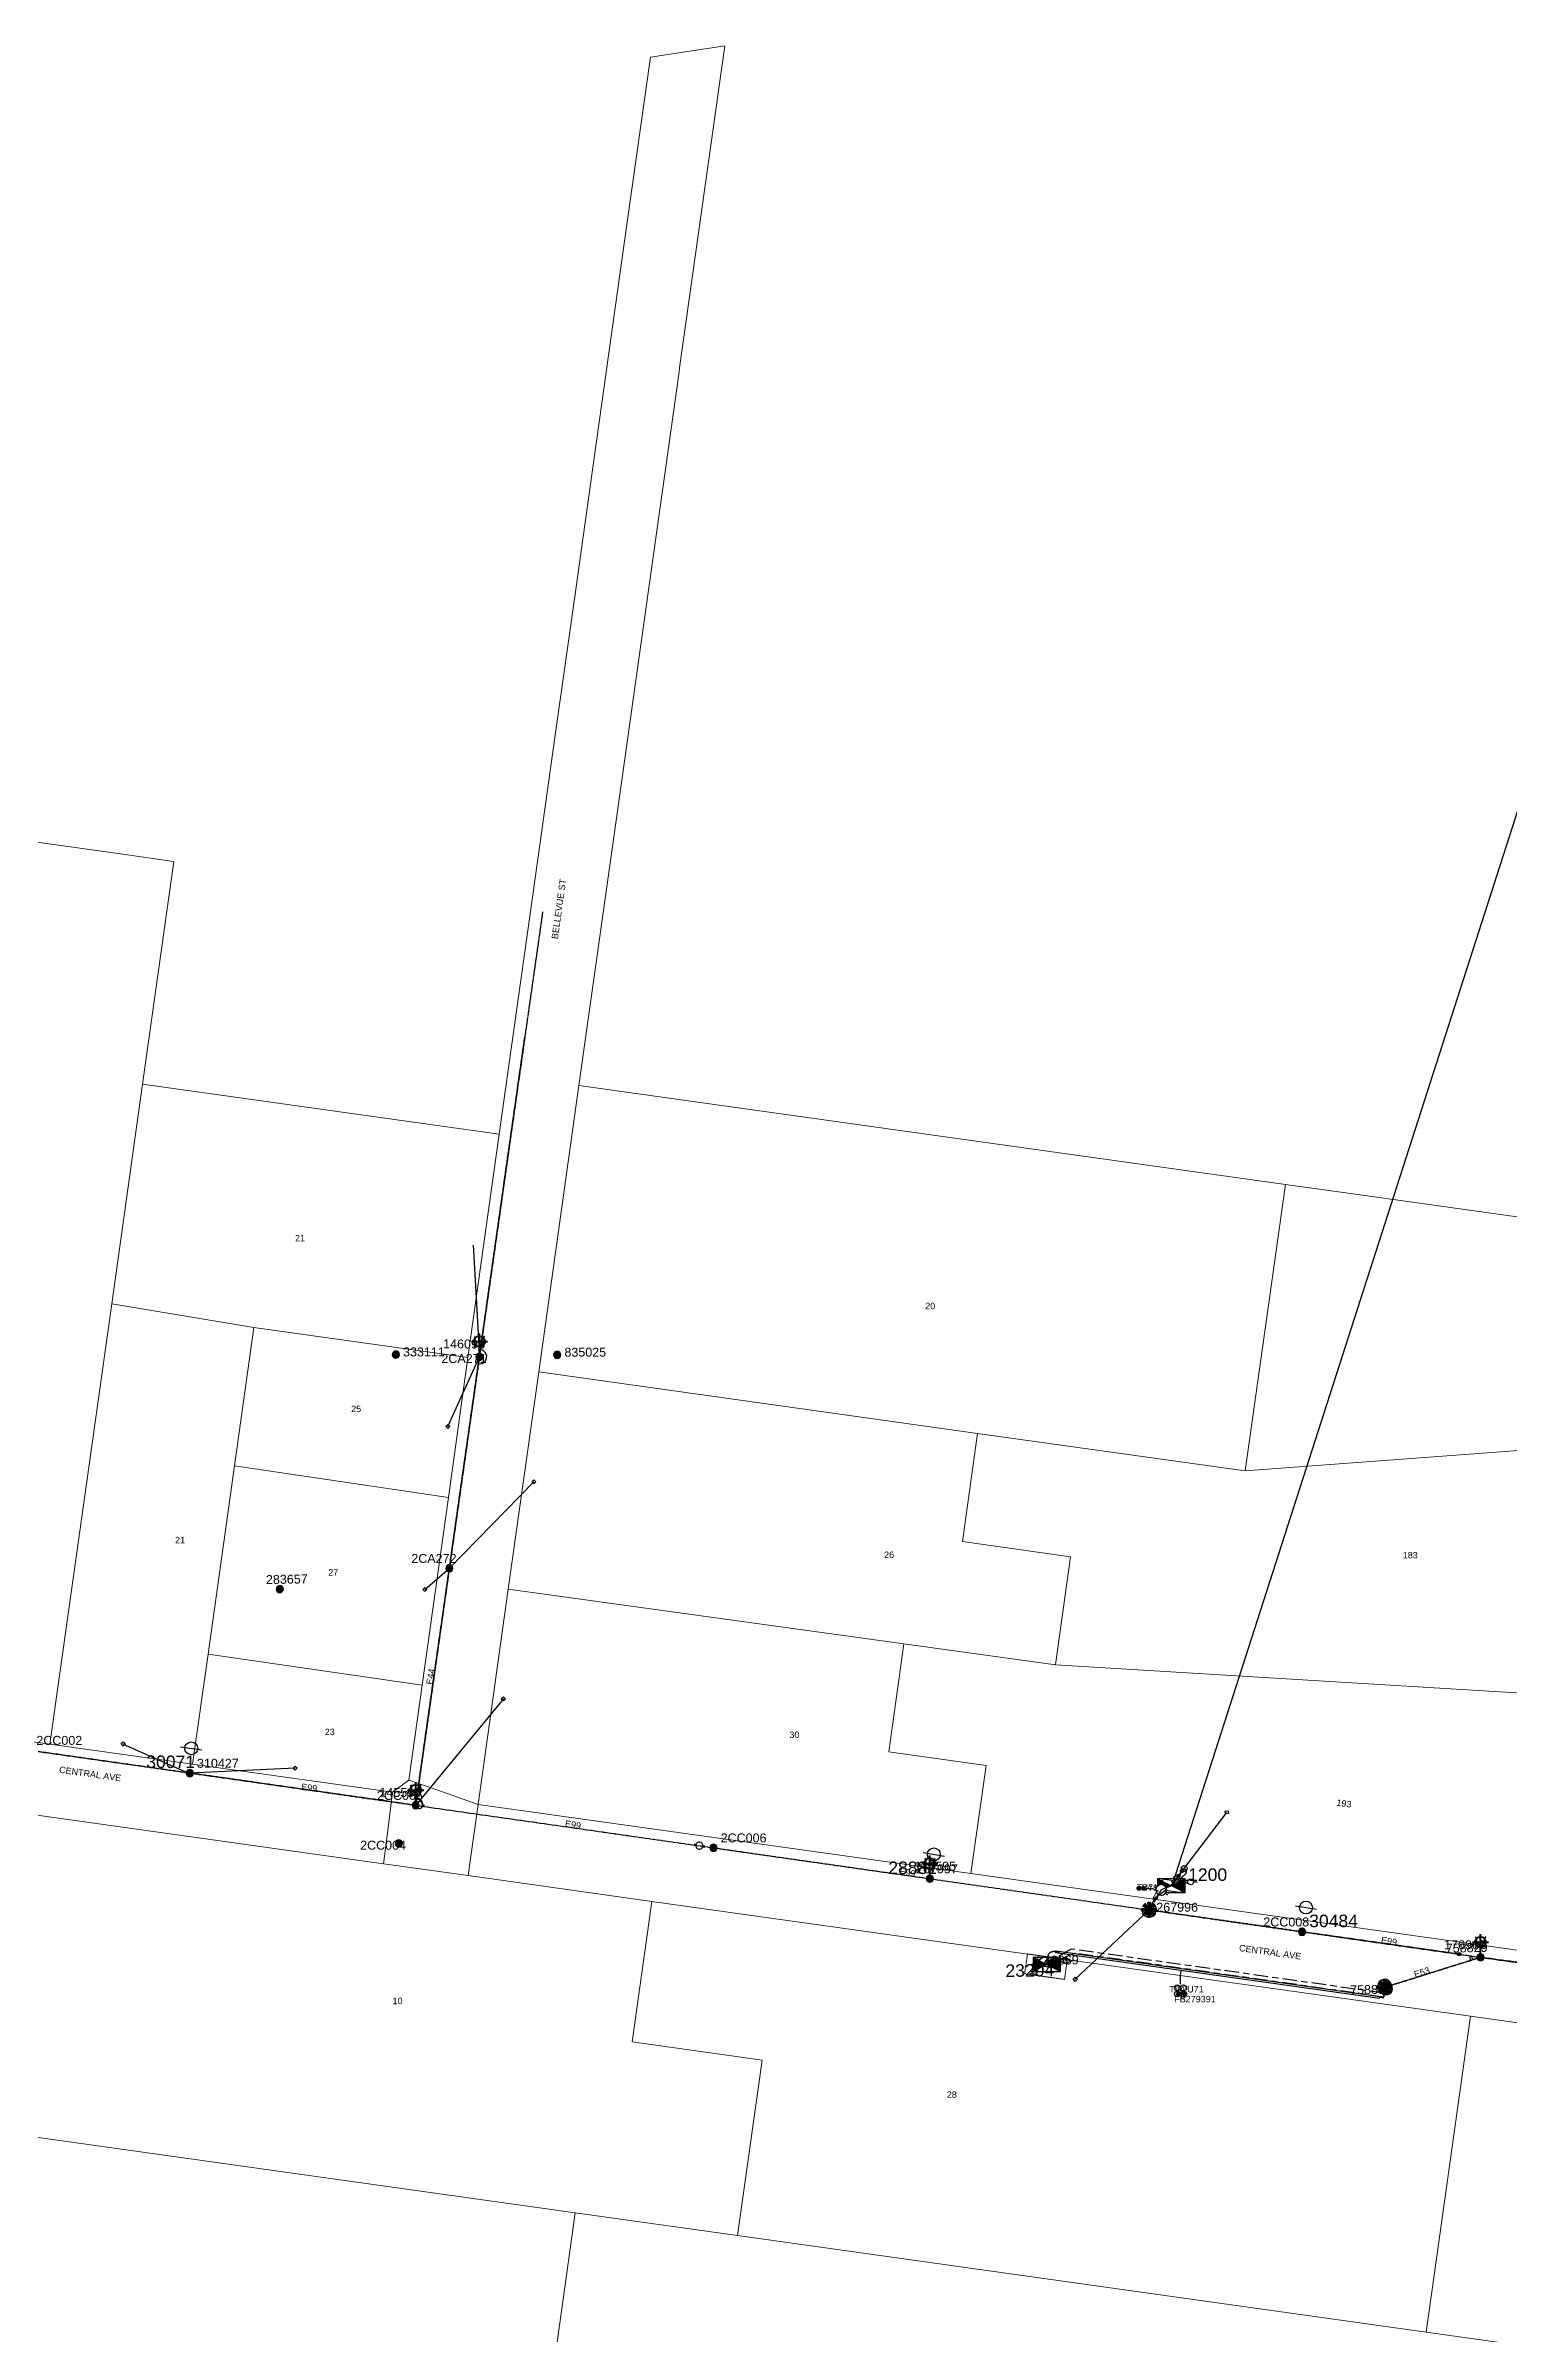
# Model space of a CAD drawing. Header units: metres. Extents: x 277863 to 282129, y 6130772 to 6135401.
# Drawn here: x 280497 to 280906, y 6133744 to 6134383 of the extents above; entities that cross this region are included whole.
import ezdxf
from ezdxf.enums import TextEntityAlignment as Align

# ---------------------------------------------------------------- set-up
doc = ezdxf.new("R2010")
doc.units = ezdxf.units.M
for name, pattern in [('Cable Exist OH', [1, 1, 0]), ('Cable Exist UG', [8.2, 4, -1.2, 1.8, -1.2]), ('HIDDEN', [0.375, 0.25, -0.125]), ('HIDDEN2', [0.1875, 0.125, -0.0625])]:
    doc.linetypes.add(name, pattern=pattern)
doc.layers.get('0').update_dxf_attribs({"color": 6})
for name, color, linetype, lineweight in [('Cadastre Buildings_SP_EXT', 9, 'Continuous', 5), ('Cadastre Land Parcels_SP_EXT', 9, 'Continuous', 5), ('Cadastre Other Property_SP_EXT', 9, 'HIDDEN', 5), ('Cadastre Roads_SP_EXT', 9, 'Continuous', 5)]:
    doc.layers.add(name, color=color, linetype=linetype, lineweight=lineweight)
for name, color, linetype in [('Duct_SP_EXT', 7, 'Continuous'), ('Equip_HV_EXT', 7, 'Continuous'), ('Equip_LV_EXT', 7, 'Continuous'), ('Equip_SP_HV_EXT', 7, 'Continuous'), ('Equip_SP_LV_EXT', 7, 'Continuous'), ('Equip_SP_SL_EXT', 7, 'Continuous'), ('Mains_HV_EXT', 7, 'Continuous'), ('Mains_LV_EXT', 7, 'Continuous'), ('Mains_SL_EXT', 7, 'Continuous'), ('Services_SP_EXT', 7, 'Continuous'), ('Sub_SP_EXT', 7, 'Continuous'), ('SupportsOH_SP_TR_HV_LV_SL_EXT', 7, 'Continuous'), ('Trench_SP_EXT', 7, 'Continuous')]:
    doc.layers.add(name, color=color, linetype=linetype)
doc.styles.add('HVSW_LABEL', font='arial.ttf')
doc.styles.add('iecARIAL', font='arial.ttf', dxfattribs={"height": 2})
doc.styles.add('POLE_LABEL', font='arial.ttf')
doc.styles.get("Standard").update_dxf_attribs({"font": 'arial.ttf'})
doc.styles.add('SWITCH_LABEL', font='arial.ttf', dxfattribs={"height": 2.5})

# ---------------------------------------------------------------- blocks, each defined once
blk = doc.blocks.new('SUB_PADMOUNT_EXT')
for points in [[(0, 0), (-3.84, 1.92), (-3.84, -1.92)], [(0, 0), (3.84, 1.92), (3.84, -1.92)]]:
    blk.add_hatch(color=256).paths.add_polyline_path(points)
for p, q in [((3.84, 1.92), (-3.84, -1.92)), ((-3.84, 1.92), (3.84, -1.92))]:
    blk.add_line(p, q)
blk.add_lwpolyline([(-3.84, -1.92), (3.84, -1.92), (3.84, 1.92), (-3.84, 1.92)], close=True)
for tag, height, flags, p in [('STREET_CODE', 0.2, 9, (1.5, 0)), ('ASSET_NUM', 3.5, 8, (2, 2)), ('CONSTRUCTED_VOLTAGE', 0.2, 9, (1.5, -0.2)), ('OPERATING_VOLTAGE', 0.2, 9, (1.5, -0.6)), ('ORIENTATION', 0.2, 9, (1.5, -0.8)), ('OWNED_BY', 0.2, 9, (1.5, -1)), ('OPERATED_BY', 0.2, 9, (1.5, -1.2)), ('SECONDARY_VOLTAGE', 0.2, 9, (1.5, -1.6)), ('STATE', 0.2, 9, (1.5, -1.8)), ('SUBSTATION_TYPE', 0.2, 9, (1.5, -2.2)), ('STREETNAME', 0.2, 9, (1.5, -3)), ('SUBURB', 0.2, 9, (1.5, -3.2)), ('Z', 0.2, 1, (1.5, -3.6)), ('NO_PHASES', 0.2, 9, (1.5, -0.4)), ('MAINTAINED_BY', 0.2, 9, (1.5, -1.4)), ('PARENT', 0.2, 9, (1.5, -2)), ('USAGE', 0.2, 9, (1.5, -2.4)), ('LEGEND', 0.2, 9, (1.5, -2.6)), ('LOCATION', 0.2, 9, (1.5, -2.8)), ('NOTES', 0.2, 9, (1.5, -3.4))]:
    blk.add_attdef(tag, text='', height=height, dxfattribs=dict(flags=flags)).set_placement(p, align=Align.MIDDLE_LEFT)
blk = doc.blocks.new('DUCT_EXT')
blk.add_circle((0, 0.8), 0.8)
at = {"flags": 1}
blk.add_attdef('Z', (0, 0), '', height=0.2, dxfattribs=at)
at = {"flags": 9}
for tag, p in [('DUCT_CODE', (0, 0)), ('XSECT_TYPE', (0, -0.2)), ('STATE', (0, -0.6)), ('FB_REFERENCE', (0, -0.4)), ('NOTES', (0, -0.8))]:
    blk.add_attdef(tag, text='', height=0.2, dxfattribs=at).set_placement(p, align=Align.MIDDLE_LEFT)
blk = doc.blocks.new('LV_OH_LINKS_OPEN_EXT')
for p, q in [((-0.17, 4.97), (-0.17, 5.46)), ((-0.17, 3), (-0.17, 2.5)), ((0.17, 4.97), (0.17, 5.46)), ((0.17, 3), (0.17, 2.5))]:
    blk.add_line(p, q)
blk.add_lwpolyline([(0, 2.99, 1), (0, 4.98, 1)], format="xyb", close=True)
at = {"flags": 9}
for tag, p in [('ACTUAL_STATUS', (0, 0)), ('CONSTRUCTED_VOLTAGE', (0, -0.2)), ('OPERATING_VOLTAGE', (0, -0.6)), ('ORIENTATION', (0, -0.8)), ('OWNED_BY', (0, -1)), ('STATE', (0, -1.2)), ('SWITCH_TYPE', (0, -1.4)), ('NO_PHASES', (0, -0.4)), ('USAGE', (0, -1.6)), ('LEGEND', (0, -1.8)), ('NOTES', (0, -2))]:
    blk.add_attdef(tag, text='', height=0.2, dxfattribs=at).set_placement(p, align=Align.MIDDLE_LEFT)
at = {"flags": 1}
blk.add_attdef('Z', (0, 0), '', height=0.2, dxfattribs=at)
blk = doc.blocks.new('SL_LANTERN_EXT')
at = {"lineweight": 40}
for p, q in [((0, 1.97), (0, 6.47)), ((-2.25, 4.22), (2.25, 4.22)), ((-1.46, 5.68), (-1.06, 5.28)), ((-1.46, 2.76), (-1.06, 3.16)), ((0, 0), (0, 2.72)), ((1.46, 5.68), (1.06, 5.28)), ((1.46, 2.76), (1.06, 3.16))]:
    blk.add_line(p, q, dxfattribs=at)
blk.add_circle((0, 4.22), 1.5, dxfattribs=at)
at = {"style": 'iecARIAL', "flags": 8}
blk.add_attdef('ASSET_NUM', (1.5, 1.5), '', height=2.5, dxfattribs=at)
for tag, p, height, flags in [('OPERATING_VOLTAGE', (0.98, -1.65), 0.2, 9), ('ORIENTATION', (0.98, -1.85), 0.2, 9), ('OWNED_BY', (0.98, -2.05), 0.2, 9), ('STATE', (0.98, -2.25), 0.2, 9), ('CONSTRUCTED_VOLTAGE', (0.98, -0.65), 0.2, 9), ('CONTROL_TYPE', (0.98, -0.85), 0.2, 9), ('LANTERN_PURPOSE', (0.98, -1.05), 0.2, 9), ('LANTERN_TYPE', (0.98, -1.25), 0.2, 9), ('NO_PHASES', (0.98, -1.45), 0.2, 9), ('USAGE', (0.98, -2.45), 0.2, 9), ('CEXIST', (0.98, -2.65), 0.2, 9), ('CNEW', (0.98, -2.85), 0.2, 9), ('CNUMBER', (0.98, -3.05), 0.2, 9), ('CREMOVE', (0.98, -3.25), 0.2, 9), ('CREPLACE', (0.98, -3.45), 0.2, 9), ('LKINGHEIGHT', (0.98, -3.65), 0.2, 9), ('LBRACKET', (0.98, -3.85), 0.2, 9), ('LBRACKETVOCAB', (0.98, -4.05), 0.2, 9), ('LCATEGORY', (0.98, -4.25), 0.2, 9), ('LCHARGE1', (0.98, -4.45), 0.2, 9), ('LCHARGE1PERCENT', (0.98, -4.65), 0.2, 9), ('LCHARGE2', (0.98, -4.85), 0.2, 9), ('LCHARGE2PERCENT', (0.98, -5.05), 0.2, 9), ('LCHARGE3', (0.98, -5.25), 0.2, 9), ('LCHARGE3PERCENT', (0.98, -5.45), 0.2, 9), ('LEXIST', (0.98, -5.65), 0.2, 9), ('LLAMP', (0.98, -5.85), 0.2, 9), ('LLAMPVOCAB', (0.98, -6.05), 0.2, 9), ('LMAST', (0.98, -6.25), 0.2, 9), ('LMASTVOCAB', (0.98, -6.45), 0.2, 9), ('LNUMBER', (2.18, -3.25), 2.5, 8), ('STREETNAME', (0.98, -9.25), 0.2, 9), ('SUBURB', (0.98, -9.45), 0.2, 1), ('LNEW', (0.98, -6.65), 0.2, 9), ('LANTNUMBER', (0.98, -6.85), 0.2, 9), ('LOUTREACH', (0.98, -7.25), 0.2, 9), ('LOUTREACHVOCAB', (0.98, -7.45), 0.2, 9), ('LRATECODE', (0.98, -7.65), 0.2, 9), ('LREMOVE', (0.98, -7.85), 0.2, 9), ('LREPLACE', (0.98, -8.05), 0.2, 9), ('LTYPE', (0.98, -8.25), 0.2, 9), ('LTYPEVOCAB', (0.98, -8.45), 0.2, 9), ('LEGEND', (0.98, -8.65), 0.2, 9), ('LOCATION', (0.98, -8.85), 0.2, 9), ('NOTES', (0.98, -9.05), 0.2, 9)]:
    blk.add_attdef(tag, p, '', height=height, dxfattribs=dict(flags=flags))
blk = doc.blocks.new('SL_NIGHTWATCH_EXT')
at = {"lineweight": 40}
h = blk.add_hatch(color=256, dxfattribs=at)
h.paths.add_polyline_path([(0.39, 1.96, 0.098491), (-0.39, 1.96), (-0.2, 0.98, -0.098491), (0.19, 0.98)])
h.paths.add_polyline_path([(0.55, 0.83, -0.098491), (0.83, 0.56), (1.66, 1.11, 0.098491), (1.11, 1.66)])
h.paths.add_polyline_path([(0.98, 0.2, -0.098491), (0.98, -0.19), (1.96, -0.39, 0.098491), (1.96, 0.39)])
h.paths.add_polyline_path([(0.83, -0.55, -0.098491), (0.56, -0.83), (1.11, -1.66, 0.098491), (1.66, -1.11)])
h.paths.add_polyline_path([(-0.19, -0.98), (-0.39, -1.96, 0.098491), (0.39, -1.96), (0.2, -0.98, -0.098491)])
h.paths.add_polyline_path([(-0.83, -0.56), (-1.66, -1.11, 0.098491), (-1.11, -1.66), (-0.55, -0.83, -0.098491)])
h.paths.add_polyline_path([(-0.98, 0.19), (-1.96, 0.39, 0.098491), (-1.96, -0.39), (-0.98, -0.2, -0.098491)])
h.paths.add_polyline_path([(-1.11, 1.66, 0.098491), (-1.66, 1.11), (-0.83, 0.55, -0.098491), (-0.56, 0.83)])
for p, q in [((-1.16, 1.63), (-1.16, 1.63, 0)), ((-1.1, 1.64), (-1.1, 1.64, 0)), ((1.08, 1.63), (1.08, 1.63, 0)), ((-0.86, -0.57), (-0.86, -0.57, 0)), ((0.82, -0.57), (0.82, -0.57, 0)), ((1.13, -1.65), (1.13, -1.65, 0)), ((1.96, -0.37), (1.96, -0.37, 0))]:
    blk.add_line(p, q, dxfattribs=at)
for points in [[(-0.98, 0.19, 0.098491), (-0.98, -0.2), (-1.96, -0.39, -0.098491), (-1.96, 0.39)], [(-0.56, 0.83, 0.098491), (-0.83, 0.55), (-1.66, 1.11, -0.098491), (-1.11, 1.66)], [(-0.2, 0.98, -0.098491), (0.19, 0.98), (0.39, 1.96, 0.098491), (-0.39, 1.96)], [(0.83, 0.56), (1.66, 1.11, 0.098491), (1.11, 1.66), (0.55, 0.83, -0.098491)], [(0.98, -0.19), (1.96, -0.39, 0.098491), (1.96, 0.39), (0.98, 0.2, -0.098491)], [(-0.83, -0.56, 0.098491), (-0.55, -0.83), (-1.11, -1.66, -0.098491), (-1.66, -1.11)], [(0.2, -0.98), (0.39, -1.96, -0.098491), (-0.39, -1.96), (-0.19, -0.98, 0.098491)], [(0.56, -0.83), (1.11, -1.66, 0.098491), (1.66, -1.11), (0.83, -0.55, -0.098491)]]:
    blk.add_lwpolyline(points, format="xyb", close=True, dxfattribs=at)
blk.add_circle((0, 0), 1, dxfattribs=at)
blk = doc.blocks.new('CCP_EXT')
blk.add_wipeout([(0, 0.57), (0.57, 0), (0, -0.57), (-0.57, 0)])
blk.add_lwpolyline([(-0.57, 0), (0, 0.57), (0.57, 0), (0, -0.57), (-0.57, 0)])
at = {"flags": 1}
blk.add_attdef('Z', (0, 0), '', height=0.2, dxfattribs=at)
at = {"flags": 9}
for tag, p in [('CCP_TYPE', (0, 0)), ('CONSTRUCTED_VOLTAGE', (0, -0.2)), ('OPERATING_VOLTAGE', (0, -0.6)), ('ORIENTATION', (0, -0.8)), ('OWNED_BY', (0, -1)), ('STATE', (0, -1.8)), ('NO_PHASES', (0, -0.4)), ('USAGE', (0, -1.2)), ('LEGEND', (0, -1.4)), ('LIFE_SUPPORT', (0, -1.6)), ('NOTES', (0, -2))]:
    blk.add_attdef(tag, text='', height=0.2, dxfattribs=at).set_placement(p, align=Align.MIDDLE_LEFT)
blk = doc.blocks.new('POLE_EXT')
blk.add_hatch(color=256).paths.add_polyline_path([(-1, 0, 1), (1, 0, 1)])
blk.add_lwpolyline([(-1, 0, 1), (1, 0, 1)], format="xyb", close=True)
for tag, height, flags, p in [('pNumber', 2.5, 8, (-17.84, 2.07)), ('OWNED_BY', 0.2, 9, (1.35, -0.4)), ('SPECIAL_USE', 0.2, 9, (1.35, -0.8)), ('STATE', 0.2, 9, (1.35, -1)), ('cLV', 0.2, 9, (1.35, -1.4)), ('hDepth', 0.2, 9, (1.35, -1.6)), ('hDia', 0.2, 9, (1.35, -1.8)), ('cHV', 0.2, 9, (1.35, -2)), ('cLinedev', 0.2, 9, (1.35, -3.4)), ('pExisting', 0.2, 9, (1.35, -3.8)), ('pFooting', 0.2, 9, (1.35, -4.4)), ('pNew', 0.2, 9, (1.35, -4.6)), ('pRelocate', 0.2, 9, (1.35, -5)), ('pRemove', 0.2, 9, (1.35, -5.2)), ('pReplace', 0.2, 9, (1.35, -5.4)), ('pStay', 0.2, 9, (1.35, -5.6)), ('pType', 0.2, 9, (1.35, -5.8)), ('cspan', 0.2, 9, (1.35, -6)), ('STREETNAME', 0.2, 9, (1.35, -6.2)), ('SUBURB', 0.2, 9, (1.35, -6.4)), ('PARENT', 0.2, 9, (1.35, -0.6)), ('USAGE', 0.2, 9, (1.35, -1.2)), ('LBRACKET', 0.2, 9, (1.35, -2.2)), ('LExisting', 0.2, 9, (1.35, -2.4)), ('LANTNUMBER', 0.2, 9, (1.35, -2.6)), ('LOther', 0.2, 9, (1.35, -2.8)), ('LRemove', 0.2, 9, (1.35, -3)), ('LEGEND', 0.2, 9, (1.35, -3.2)), ('LOCATION', 0.2, 9, (1.35, -3.6)), ('PFNUMBER', 0.2, 9, (1.35, -4)), ('NEWPFNUMBER', 0.2, 9, (1.35, -4.2)), ('OPERATED_BY', 0.2, 9, (1.36, -7.01)), ('NOTES', 0.2, 9, (1.35, -6.6)), ('MAINTAINED_BY', 0.2, 9, (1.36, -6.81))]:
    blk.add_attdef(tag, text='', height=height, dxfattribs=dict(flags=flags)).set_placement(p, align=Align.MIDDLE_LEFT)
at = {"style": 'POLE_LABEL'}
for tag, height, flags, p in [('STRUCTURE_PLANT_NUMBER', 0.2, 9, (1.35, 0.03)), ('ASSET_NUM', 2.5, 8, (2, 2)), ('STREET_CODE', 0.2, 9, (1.35, -0.2))]:
    blk.add_attdef(tag, text='', height=height, dxfattribs=dict(at, flags=flags)).set_placement(p, align=Align.MIDDLE_LEFT)
at = {"flags": 1}
blk.add_attdef('Z', (1.35, -7.33), '', height=0.2, dxfattribs=at)
blk = doc.blocks.new('LV_UG_LINKS_OPEN_EXT')
for p, q in [((-0.25, 1.47), (-0.25, 2.22)), ((0.25, 1.47), (0.25, 2.22)), ((-0.25, -1.47), (-0.25, -2.22)), ((0.25, -1.47), (0.25, -2.22))]:
    blk.add_line(p, q)
at = {"flags": 9}
for tag, p in [('ACTUAL_STATUS', (0, 0)), ('CONSTRUCTED_VOLTAGE', (0, -0.2)), ('OPERATING_VOLTAGE', (0, -0.6)), ('ORIENTATION', (0, -0.8)), ('STATE', (0, -1)), ('SWITCH_TYPE', (0, -1.2)), ('NO_PHASES', (0, -0.4)), ('USAGE', (0, -1.4)), ('NOTES', (0, -1.6))]:
    blk.add_attdef(tag, text='', height=0.2, dxfattribs=at).set_placement(p, align=Align.MIDDLE_LEFT)
at = {"flags": 1}
blk.add_attdef('Z', (0, 0), '', height=0.2, dxfattribs=at)
blk.add_wipeout([(-0.25, 1.47), (-0.43, 1.43), (-0.61, 1.36), (-0.77, 1.28), (-0.93, 1.17), (-1.07, 1.05), (-1.19, 0.9), (-1.29, 0.75), (-1.38, 0.58), (-1.44, 0.4), (-1.48, 0.22), (-1.49, 0.03), (-1.49, -0.16), (-1.45, -0.34), (-1.4, -0.52), (-1.32, -0.69), (-1.23, -0.85), (-1.11, -1), (-0.98, -1.13), (-0.83, -1.24), (-0.66, -1.34), (-0.49, -1.41), (-0.31, -1.46), (-0.13, -1.49), (0.06, -1.49), (0.25, -1.47), (0.43, -1.43), (0.61, -1.36), (0.77, -1.28), (0.93, -1.17), (1.07, -1.05), (1.19, -0.9), (1.29, -0.75), (1.38, -0.58), (1.44, -0.4), (1.48, -0.22), (1.49, -0.03), (1.49, 0.16), (1.45, 0.34), (1.4, 0.52), (1.32, 0.69), (1.23, 0.85), (1.11, 1), (0.98, 1.13), (0.83, 1.24), (0.66, 1.34), (0.49, 1.41), (0.31, 1.46), (0.13, 1.49), (-0.06, 1.49)])
blk.add_lwpolyline([(0, -1.49, 1), (0, 1.49, 1)], format="xyb", close=True)
blk = doc.blocks.new('LV_UG_DFUSE_CLOSED_EXT')
for points in [[(1, 0), (0, 0)], [(5.04, 0.73), (2.16, -0.72)], [(5.05, -0.71), (2.16, 0.72)], [(6.2, 0.01), (7.2, 0.01)]]:
    blk.add_lwpolyline(points)
for centre in [(1.8, 0), (5.4, 0.01)]:
    blk.add_circle(centre, 0.8)
at = {"flags": 9}
for tag, p in [('ACTUAL_STATUS', (0, 0)), ('CONSTRUCTED_VOLTAGE', (0, -0.2)), ('OPERATING_VOLTAGE', (0, -0.6)), ('ORIENTATION', (0, -0.8)), ('STATE', (0, -1)), ('SWITCH_TYPE', (0, -1.2)), ('NO_PHASES', (0, -0.4)), ('USAGE', (0, -1.4)), ('NOTES', (0, -1.6))]:
    blk.add_attdef(tag, text='', height=0.2, dxfattribs=at).set_placement(p, align=Align.MIDDLE_LEFT)
at = {"flags": 1}
blk.add_attdef('Z', (0, 0), '', height=0.2, dxfattribs=at)
blk = doc.blocks.new('HV_ABS_CLOSED_EXT')
blk.add_line((-3, 6.87), (3, 6.87))
blk.add_circle((0, 6.87), 1.8)
at = {"flags": 1}
blk.add_attdef('Z', (0, 0), '', height=0.2, dxfattribs=at)
at = {"style": 'HVSW_LABEL'}
for tag, height, flags, p in [('ASSET_NUM', 3.5, 8, (2, 2)), ('STREET_CODE', 0.2, 9, (0, -0.2))]:
    blk.add_attdef(tag, text='', height=height, dxfattribs=dict(at, flags=flags)).set_placement(p, align=Align.MIDDLE_LEFT)
at = {"flags": 9}
for tag, p in [('ACTUAL_STATUS', (0, -0.4)), ('CONSTRUCTED_VOLTAGE', (0, -0.6)), ('OPERATING_VOLTAGE', (0, -1)), ('ORIENTATION', (0, -1.2)), ('OWNED_BY', (0, -1.4)), ('STATE', (0, -1.6)), ('SWITCH_TYPE', (0, -1.8)), ('STREETNAME', (0, -2.6)), ('SUBURB', (0, -2.8)), ('NO_PHASES', (0, -0.8)), ('USAGE', (0, -2)), ('LEGEND', (0, -2.2)), ('LOCATION', (0, -2.4)), ('NOTES', (0, -3))]:
    blk.add_attdef(tag, text='', height=0.2, dxfattribs=at).set_placement(p, align=Align.MIDDLE_LEFT)
blk = doc.blocks.new('SWG_HOLEC_SU_EXT')
blk.add_line((1.8, -2), (5.8, -2))
for points in [[(1, 0), (0, 0)], [(6.6, 0), (7.6, 0)]]:
    blk.add_lwpolyline(points)
for points in [[(1.8, -0.8, 1), (1.8, 0.8, 1)], [(5.8, -0.8, 1), (5.8, 0.8, 1)]]:
    blk.add_lwpolyline(points, format="xyb", close=True)
at = {"style": 'SWITCH_LABEL', "flags": 8}
blk.add_attdef('ASSET_NUM', text='', height=2.5, rotation=179.95437, dxfattribs=at).set_placement((-2.4, 0), align=Align.MIDDLE_LEFT)
at = {"flags": 1}
blk.add_attdef('Z', (0, 0), '', height=0.2, dxfattribs=at)
at = {"flags": 9}
for tag, p in [('ACTUAL_STATUS', (0, -0.4)), ('CONSTRUCTED_VOLTAGE', (0, -0.6)), ('OPERATING_VOLTAGE', (0, -1)), ('ORIENTATION', (0, -1.2)), ('OWNED_BY', (0, -1.4)), ('STATE', (0, -1.8)), ('SWITCH_TYPE', (0, -2)), ('STREETNAME', (0, -2.6)), ('SUBURB', (0, -2.8)), ('NO_PHASES', (0, -0.8)), ('PARENT', (0, -1.6)), ('USAGE', (0, -2.2)), ('LOCATION', (0, -2.4)), ('NOTES', (0, -3))]:
    blk.add_attdef(tag, text='', height=0.2, dxfattribs=at).set_placement(p, align=Align.MIDDLE_LEFT)
at = {"style": 'SWITCH_LABEL', "flags": 9}
blk.add_attdef('STREET_CODE', text='', height=0.2, dxfattribs=at).set_placement((0, -0.2), align=Align.MIDDLE_LEFT)
blk = doc.blocks.new('CABLE_LARGE_EXT')
h = blk.add_hatch(color=256)
edge = h.paths.add_edge_path()
edge.add_arc((0, 0.55), 0.55, 0, 360)
blk.add_circle((0, 0.55), 0.55)
at = {"flags": 1}
blk.add_attdef('Z', (0, 0), '', height=0.2, dxfattribs=at)
at = {"flags": 9}
for tag, p in [('COND_CODE', (0, 0)), ('STATE', (0, -0.4)), ('XSECT_SIZE', (0, -0.6)), ('FB_REFERENCE', (0, -0.2)), ('NOTES', (0, -0.8))]:
    blk.add_attdef(tag, text='', height=0.2, dxfattribs=at).set_placement(p, align=Align.MIDDLE_LEFT)
blk = doc.blocks.new('CONNECTOR_NODE_EXT')
h = blk.add_hatch(color=256)
edge = h.paths.add_edge_path()
edge.add_arc((0, 0), 0.5, 0, 360)
blk.add_circle((0, 0), 0.5)
at = {"flags": 1}
blk.add_attdef('Z', (0, 0), '', height=0.2, dxfattribs=at)
at = {"flags": 9}
for tag, p in [('CONNECTOR_TYPE', (0, 0)), ('CONSTRUCTED_VOLTAGE', (0, -0.2)), ('OPERATING_VOLTAGE', (0, -0.6)), ('ORIENTATION', (0, -0.8)), ('SUBTYPE', (0, -1)), ('NO_PHASES', (0, -0.4)), ('USAGE', (0, -1.2)), ('NOTES', (0, -1.4))]:
    blk.add_attdef(tag, text='', height=0.2, dxfattribs=at).set_placement(p, align=Align.MIDDLE_LEFT)

msp = doc.modelspace()

# ---------------------------------------------------------------- linework, layer by layer
at = {"layer": 'Cadastre Buildings_SP_EXT', "linetype": 'Continuous'}
msp.add_lwpolyline([(281020.31, 6133815.64), (280894.89, 6133833.23), (280882.53, 6133744.99), (280975.33, 6133731.94), (281043.28, 6133722.38), (281054.1, 6133736.71), (281051.93, 6133766.08), (281019.07, 6133764.01), (281017.81, 6133781.04), (281021.26, 6133781.24), (281020.31, 6133815.64)], close=True, dxfattribs=at)
at = {"layer": 'Cadastre Land Parcels_SP_EXT', "linetype": 'Continuous'}
for points in [[(280515.49, 6134032.15), (280524.09, 6134093.49), (280532.81, 6134155.68), (280532.78, 6134155.68), (280517.92, 6134157.77), (280433.18, 6134169.65), (280398.61, 6133923.13), (280498.24, 6133909.16), (280515.49, 6134032.15)], [(280623.72, 6134079.54), (280524.09, 6134093.49), (280515.49, 6134032.15), (280555.19, 6134025.53), (280614.97, 6134017.13), (280623.72, 6134079.54)], [(280843.2, 6134065.47), (280645.95, 6134093.15), (280634.72, 6134013.13), (280757.25, 6133995.94), (280831.98, 6133985.46), (280843.2, 6134065.47)], [(281009.58, 6133998.69), (281005.06, 6134059.51), (280927.14, 6134053.7), (280861.32, 6134062.93), (280843.2, 6134065.47), (280831.98, 6133985.46), (281009.58, 6133998.69)], [(280498.24, 6133909.16), (280538.09, 6133903.57), (280542.4, 6133934.34), (280549.77, 6133986.88), (280555.19, 6134025.53), (280515.49, 6134032.15), (280498.24, 6133909.16)], [(280609.49, 6133978.02), (280614.97, 6134017.13), (280555.19, 6134025.53), (280549.77, 6133986.88), (280609.49, 6133978.02)], [(280757.25, 6133995.94), (280634.72, 6134013.13), (280626.22, 6133952.47), (280736.69, 6133937.17), (280778.96, 6133931.31), (280779.06, 6133932.02), (280783.21, 6133961.51), (280753.01, 6133965.74), (280757.25, 6133995.94)], [(280831.98, 6133985.46), (280757.25, 6133995.94), (280753.01, 6133965.74), (280783.21, 6133961.51), (280779.06, 6133932.02), (280778.96, 6133931.31), (281028.76, 6133916.14), (281026.16, 6133951.05), (281011.52, 6133972.55), (281009.58, 6133998.69), (280831.98, 6133985.46)], [(280609.49, 6133978.02), (280549.77, 6133986.88), (280542.4, 6133934.34), (280602.14, 6133925.63), (280609.49, 6133978.02)], [(280755.4, 6133873.04), (280759.64, 6133903.23), (280732.46, 6133907.04), (280736.69, 6133937.17), (280626.22, 6133952.47), (280617.79, 6133892.35), (280755.4, 6133873.04)], [(281028.76, 6133916.14), (280778.97, 6133931.31), (280736.69, 6133937.17), (280732.46, 6133907.04), (280759.64, 6133903.23), (280755.4, 6133873.04), (281031.91, 6133834.22), (281034.9, 6133833.8), (281028.76, 6133916.14)], [(280602.14, 6133925.63), (280542.4, 6133934.34), (280538.09, 6133903.57), (280593.91, 6133895.75), (280598.43, 6133899.15), (280602.14, 6133925.63)], [(280591.39, 6133875.78), (280395.82, 6133903.2), (280383.45, 6133814.97), (280644.92, 6133778.31), (280690.2, 6133771.96), (280697.07, 6133820.94), (280660.84, 6133826.02), (280666.34, 6133865.27), (280615, 6133872.47), (280591.39, 6133875.78)], [(280894.89, 6133833.23), (280666.34, 6133865.27), (280660.84, 6133826.02), (280697.07, 6133820.94), (280690.2, 6133771.96), (280882.53, 6133744.99), (280894.89, 6133833.23)], [(280644.92, 6133778.31), (280383.45, 6133814.97), (280369.48, 6133715.34), (280582.64, 6133685.45), (280655.1, 6133675.29), (280663.14, 6133732.68), (280638.99, 6133736.07), (280644.92, 6133778.31)], [(280690.2, 6133771.96), (280644.92, 6133778.31), (280638.99, 6133736.07), (280663.14, 6133732.68), (280655.1, 6133675.29), (280869.96, 6133645.12), (280872.42, 6133668.92), (280989.9, 6133652.42), (281002.44, 6133668.86), (280967.17, 6133673.81), (280975.33, 6133731.94), (280882.53, 6133744.99), (280690.2, 6133771.96)]]:
    msp.add_lwpolyline(points, close=True, dxfattribs=at)
at = {"layer": 'Cadastre Other Property_SP_EXT', "linetype": 'HIDDEN2'}
for points in [[(280807.18, 6133865.77), (280808.58, 6133868.5), (280808.99, 6133871.47), (280806.16, 6133865.91), (280807.18, 6133865.77)], [(280808.58, 6133868.5), (280814.02, 6133867.74), (280814.44, 6133870.71), (280808.99, 6133871.47), (280808.58, 6133868.5)], [(280774.17, 6133850.15), (280773.79, 6133847.38), (280779.42, 6133846.58), (280779.81, 6133849.36), (280774.17, 6133850.15)]]:
    msp.add_lwpolyline(points, close=True, dxfattribs=at)
at = {"layer": 'Duct_SP_EXT'}
for p, q in [((280778.98, 6133850.95), (280779.02, 6133851.19)), ((280779.05, 6133851.43), (280779.02, 6133851.19)), ((280869.47, 6133838.27), (280869.51, 6133838.5)), ((280869.54, 6133838.74), (280869.51, 6133838.5))]:
    msp.add_line(p, q, dxfattribs=at)
msp.add_lwpolyline([(280813.9, 6133842.14), (280813.9, 6133844.65), (280814.09, 6133845.91)], dxfattribs=at)
at = {"layer": 'Mains_HV_EXT', "linetype": 'Cable Exist OH'}
for points in [[(280600.37, 6133892.1), (280743.91, 6133871.6)], [(280847.83, 6133856.76), (280897.65, 6133849.64)], [(280897.65, 6133849.64), (280870.89, 6133841.25)], [(280897.65, 6133849.64), (280940.69, 6133843.5), (280940.78, 6133843.48)]]:
    msp.add_lwpolyline(points, dxfattribs=at)
at = {"layer": 'Mains_HV_EXT', "linetype": 'Continuous'}
for points in [[(280895.18, 6133850.03, 0.867307), (280895.18, 6133848.88)], [(280872.83, 6133841.92, 2.036332), (280870.78, 6133839.64)]]:
    msp.add_lwpolyline(points, format="xyb", dxfattribs=at)
at = {"layer": 'Mains_LV_EXT', "linetype": 'Cable Exist OH'}
for points in [[(280618.16, 6134017.37), (280628.92, 6134093.16), (280630.84, 6134106.53), (280630.84, 6134106.55)], [(280600.37, 6133892.1), (280597.36, 6133892.53)], [(280600.37, 6133892.1), (280683.51, 6133880.23)], [(280870.89, 6133841.25), (280897.65, 6133849.64)], [(280891.72, 6133850.52), (280897.65, 6133849.64)], [(281031.19, 6133833.41), (280996.3, 6133837.88), (280940.69, 6133843.84), (280897.65, 6133849.64)]]:
    msp.add_lwpolyline(points, dxfattribs=at)
at = {"layer": 'Mains_LV_EXT', "linetype": 'Continuous'}
for points in [[(280617.87, 6134015.39, 1.024191), (280618.44, 6134019.35)], [(280602.35, 6133891.82, 0.472628), (280600.65, 6133894.08)], [(280807.11, 6133862.57, 0.316861), (280806.17, 6133864.64)], [(280803.16, 6133863.14, 1.001536), (280807.09, 6133862.58)], [(280895.28, 6133849.92, 0.236063), (280895.43, 6133849.1)], [(280870.71, 6133839.32, 0.724226), (280872.81, 6133841.87)]]:
    msp.add_lwpolyline(points, format="xyb", dxfattribs=at)
at = {"layer": 'Mains_SL_EXT', "linetype": 'Cable Exist OH'}
for points in [[(280635.81, 6134141.64), (280628.92, 6134093.16), (280618.16, 6134017.37)], [(280600.37, 6133892.1), (280683.51, 6133880.23), (280743.91, 6133871.6)]]:
    msp.add_lwpolyline(points, dxfattribs=at)
at = {"layer": 'Services_SP_EXT'}
msp.add_lwpolyline([(280616.43, 6134048.49), (280618.16, 6134017.37)], dxfattribs=at)
at = {"layer": 'Trench_SP_EXT', "linetype": 'Cable Exist UG'}
msp.add_lwpolyline([(280811.82, 6133870.35), (280814.61, 6133874.03)], dxfattribs=at)
for points in [[(280805.14, 6133862.86), (280808.57, 6133869.57), (280808.57, 6133869.57, -0.426227), (280809.76, 6133870.03), (280809.76, 6133870.03), (280810.66, 6133869.87)], [(280776.58, 6133847.63), (280777.02, 6133850.48), (280777.02, 6133850.48, -0.298397), (280779.02, 6133851.19), (280779.02, 6133851.19), (280780.11, 6133851.04)], [(280870.89, 6133841.25), (280870.7, 6133839.18), (280870.64, 6133838.55), (280870.64, 6133838.55, -0.420626), (280870.25, 6133838.31), (280870.25, 6133838.31), (280869.27, 6133838.54)]]:
    msp.add_lwpolyline(points, format="xyb", dxfattribs=at)

# ---------------------------------------------------------------- block references
at = {"layer": 'Duct_SP_EXT'}
for name, p in [('DUCT_EXT', (280813.02, 6133840.31)), ('DUCT_EXT', (280813.02, 6133838.61)), ('CABLE_LARGE_EXT', (280813.35, 6133838.86)), ('DUCT_EXT', (280814.72, 6133840.31)), ('DUCT_EXT', (280814.72, 6133838.61)), ('CABLE_LARGE_EXT', (280815.1, 6133838.86))]:
    msp.add_blockref(name, p, dxfattribs=at)
at = {"layer": 'Equip_LV_EXT'}
for name, p in [('LV_UG_DFUSE_CLOSED_EXT', (280776.58, 6133848.63)), ('CONNECTOR_NODE_EXT', (280891.72, 6133850.52))]:
    msp.add_blockref(name, p, dxfattribs=at)
at = {"layer": 'Equip_SP_HV_EXT'}
ref = msp.add_blockref('HV_ABS_CLOSED_EXT', (280536.75, 6133901.19), dxfattribs=dict(at, rotation=351.9867886961597))
ref.add_attrib('ASSET_NUM', '30071', dxfattribs={"layer": '0', "height": 3.5, "style": 'HVSW_LABEL'}).set_placement((280538.76, 6133901.44), align=Align.BOTTOM_RIGHT)
ref = msp.add_blockref('HV_ABS_CLOSED_EXT', (280743.91, 6133871.6), dxfattribs=dict(at, rotation=350.7228674617417))
ref.add_attrib('ASSET_NUM', '28881', dxfattribs={"layer": '0', "height": 3.5, "style": 'HVSW_LABEL'}).set_placement((280745.91, 6133871.85), align=Align.BOTTOM_RIGHT)
ref = msp.add_blockref('HV_ABS_CLOSED_EXT', (280847.83, 6133856.76), dxfattribs=dict(at, rotation=350.7228674617417))
ref.add_attrib('ASSET_NUM', '30484', dxfattribs={"layer": '0', "height": 3.5, "style": 'HVSW_LABEL'}).set_placement((280849.83, 6133857.01), align=Align.BOTTOM_LEFT)
at = {"layer": 'Equip_SP_LV_EXT'}
for p, rotation in [((280597.36, 6133892.53), 264.4356923666591), ((280683.51, 6133880.23), 81.53160322093446)]:
    msp.add_blockref('LV_OH_LINKS_OPEN_EXT', p, dxfattribs=dict(at, rotation=rotation))
at = {"layer": 'Equip_SP_SL_EXT'}
ref = msp.add_blockref('SL_LANTERN_EXT', (280618.16, 6134017.37), dxfattribs=at)
ref.add_attrib('ASSET_NUM', '146093', dxfattribs={"layer": '0', "height": 2.5, "rotation": 359.41203, "style": 'iecARIAL'}).set_placement((280619.66, 6134018.87), align=Align.BOTTOM_RIGHT)
ref = msp.add_blockref('SL_LANTERN_EXT', (280600.37, 6133892.1), dxfattribs=at)
ref.add_attrib('ASSET_NUM', '145596', dxfattribs={"layer": '0', "height": 2.5, "rotation": 359.33676, "style": 'iecARIAL'}).set_placement((280601.87, 6133893.6), align=Align.BOTTOM_RIGHT)
ref = msp.add_blockref('SL_LANTERN_EXT', (280743.91, 6133871.6), dxfattribs=at)
ref.add_attrib('ASSET_NUM', '145595', dxfattribs={"layer": '0', "height": 2.5, "style": 'iecARIAL'}).set_placement((280745.41, 6133873.1), align=Align.BOTTOM_CENTER)
for p in [(280805.14, 6133862.88), (280870.88, 6133841.29), (280870.9, 6133841.26)]:
    msp.add_blockref('SL_NIGHTWATCH_EXT', p, dxfattribs=at)
ref = msp.add_blockref('SL_LANTERN_EXT', (280897.65, 6133849.64), dxfattribs=at)
ref.add_attrib('ASSET_NUM', '176967', dxfattribs={"layer": '0', "height": 2.5, "style": 'iecARIAL'}).set_placement((280899.15, 6133851.14), align=Align.BOTTOM_RIGHT)
at = {"layer": 'Sub_SP_EXT'}
ref = msp.add_blockref('SUB_PADMOUNT_EXT', (280811.32, 6133869.68), dxfattribs=at)
ref.add_attrib('ASSET_NUM', '21200', dxfattribs={"layer": '0', "height": 3.5}).set_placement((280813.32, 6133869.93), align=Align.BOTTOM_LEFT)
ref = msp.add_blockref('SUB_PADMOUNT_EXT', (280776.58, 6133847.63), dxfattribs=at)
ref.add_attrib('ASSET_NUM', '23204', dxfattribs={"layer": '0', "height": 3.5, "rotation": 1}).set_placement((280778.58, 6133847.88), align=Align.TOP_RIGHT)
at = {"layer": 'SupportsOH_SP_TR_HV_LV_SL_EXT'}
ref = msp.add_blockref('POLE_EXT', (280594.84, 6134017.95), dxfattribs=at)
ref.add_attrib('ASSET_NUM', '333111', dxfattribs={"layer": '0', "height": 2.5, "style": 'POLE_LABEL'}).set_placement((280596.84, 6134018.7), align=Align.MIDDLE_LEFT)
ref = msp.add_blockref('POLE_EXT', (280618.16, 6134017.37), dxfattribs=at)
ref.add_attrib('ASSET_NUM', '2CA271', dxfattribs={"layer": '0', "height": 2.5, "style": 'POLE_LABEL'}).set_placement((280620.16, 6134018.12), align=Align.TOP_RIGHT)
ref = msp.add_blockref('POLE_EXT', (280639.89, 6134017.89), dxfattribs=at)
ref.add_attrib('ASSET_NUM', '835025', dxfattribs={"layer": '0', "height": 2.5, "style": 'POLE_LABEL'}).set_placement((280641.89, 6134018.64), align=Align.MIDDLE_LEFT)
ref = msp.add_blockref('POLE_EXT', (280609.77, 6133958.28), dxfattribs=at)
ref.add_attrib('ASSET_NUM', '2CA272', dxfattribs={"layer": '0', "height": 2.5, "style": 'POLE_LABEL'}).set_placement((280611.77, 6133959.03), align=Align.BOTTOM_RIGHT)
ref = msp.add_blockref('POLE_EXT', (280562.42, 6133952.47), dxfattribs=at)
ref.add_attrib('ASSET_NUM', '283657', dxfattribs={"layer": '0', "height": 2.5, "rotation": 1, "style": 'POLE_LABEL'}).set_placement((280564.42, 6133953.22), align=Align.BOTTOM_CENTER)
ref = msp.add_blockref('POLE_EXT', (280492.46, 6133907.47), dxfattribs=at)
ref.add_attrib('ASSET_NUM', '2CC002', dxfattribs={"layer": '0', "height": 2.5, "style": 'POLE_LABEL'}).set_placement((280494.46, 6133908.22), align=Align.BOTTOM_LEFT)
ref = msp.add_blockref('POLE_EXT', (280537.31, 6133901.07), dxfattribs=at)
ref.add_attrib('ASSET_NUM', '310427', dxfattribs={"layer": '0', "height": 2.5, "style": 'POLE_LABEL'}).set_placement((280539.31, 6133901.82), align=Align.BOTTOM_LEFT)
ref = msp.add_blockref('POLE_EXT', (280600.37, 6133892.1), dxfattribs=at)
ref.add_attrib('ASSET_NUM', '2CC005', dxfattribs={"layer": '0', "height": 2.5, "style": 'POLE_LABEL'}).set_placement((280602.37, 6133892.85), align=Align.BOTTOM_RIGHT)
ref = msp.add_blockref('POLE_EXT', (280683.51, 6133880.23), dxfattribs=at)
ref.add_attrib('ASSET_NUM', '2CC006', dxfattribs={"layer": '0', "height": 2.5, "style": 'POLE_LABEL'}).set_placement((280685.51, 6133880.98), align=Align.BOTTOM_LEFT)
ref = msp.add_blockref('POLE_EXT', (280595.67, 6133881.44), dxfattribs=at)
ref.add_attrib('ASSET_NUM', '2CC004', dxfattribs={"layer": '0', "height": 2.5, "style": 'POLE_LABEL'}).set_placement((280597.67, 6133882.19), align=Align.TOP_RIGHT)
ref = msp.add_blockref('POLE_EXT', (280743.91, 6133871.6), dxfattribs=at)
ref.add_attrib('ASSET_NUM', '267997', dxfattribs={"layer": '0', "height": 2.5, "style": 'POLE_LABEL'}).set_placement((280745.91, 6133872.35), align=Align.BOTTOM_CENTER)
ref = msp.add_blockref('POLE_EXT', (280805.14, 6133862.86), dxfattribs=at)
ref.add_attrib('ASSET_NUM', '267996', dxfattribs={"layer": '0', "height": 2.5, "rotation": 0.0433, "style": 'POLE_LABEL'}).set_placement((280807.14, 6133863.61), align=Align.MIDDLE_LEFT)
ref = msp.add_blockref('POLE_EXT', (280847.83, 6133856.76), dxfattribs=at)
ref.add_attrib('ASSET_NUM', '2CC008', dxfattribs={"layer": '0', "height": 2.5, "style": 'POLE_LABEL'}).set_placement((280849.83, 6133857.51), align=Align.BOTTOM_RIGHT)
ref = msp.add_blockref('POLE_EXT', (280897.65, 6133849.64), dxfattribs=at)
ref.add_attrib('ASSET_NUM', '758829', dxfattribs={"layer": '0', "height": 2.5, "rotation": 1, "style": 'POLE_LABEL'}).set_placement((280899.65, 6133850.39), align=Align.BOTTOM_RIGHT)
ref = msp.add_blockref('POLE_EXT', (280870.89, 6133841.25), dxfattribs=at)
ref.add_attrib('ASSET_NUM', '758830', dxfattribs={"layer": '0', "height": 2.5, "rotation": 1, "style": 'POLE_LABEL'}).set_placement((280872.89, 6133842), align=Align.TOP_RIGHT)

# ---------------------------------------------------------------- texts
at = {"layer": 'Cadastre Land Parcels_SP_EXT'}
for s, p in [('21', (280566.69, 6134049.57)), ('20', (280742.62, 6134030.63)), ('25', (280582.35, 6134001.89)), ('21', (280533.2, 6133965.27)), ('26', (280731.14, 6133961.16)), ('183', (280875.95, 6133961.04)), ('27', (280575.95, 6133956.22)), ('23', (280574.99, 6133911.69)), ('30', (280704.7, 6133910.88)), ('10', (280593.9, 6133836.55)), ('28', (280748.65, 6133810.4))]:
    msp.add_text(s, height=1.8, dxfattribs=at).set_placement(p)
msp.add_text('193', height=1.8, rotation=352.26448, dxfattribs=at).set_placement((280857.34, 6133891.99))
at = {"layer": 'Cadastre Roads_SP_EXT'}
for s, rotation, p in [('BELLEVUE ST', 82.01839, (280640.06, 6134133.91)), ('CENTRAL AVE', 352.01852, (280500.74, 6133901.19)), ('CENTRAL AVE', 352.01396, (280830.15, 6133851.42))]:
    msp.add_text(s, height=1.8, rotation=rotation, dxfattribs=at).set_placement(p)
at = {"layer": 'Duct_SP_EXT'}
for s, p in [('T84', (280810.77, 6133839.86)), ('D', (280813.83, 6133838.2)), ('U71', (280815.75, 6133839.82)), ('FB279391', (280812.14, 6133837.07))]:
    msp.add_text(s, height=1.8, dxfattribs=at).set_placement(p)
at = {"layer": 'Mains_LV_EXT'}
for s, rotation, p in [('E44', 80.94097, (280605.06, 6133925.69)), ('E99', 353.10098, (280568.32, 6133896.4)), ('E99', 350.72286, (280641.94, 6133886.16)), ('E99', 350.72289, (280735.36, 6133872.82)), ('E99', 350.7477, (280869.77, 6133853.65)), ('E53', 17.40464, (280879.41, 6133843.92))]:
    msp.add_text(s, height=1.8, rotation=rotation, dxfattribs=at).set_placement(p)

# ---------------------------------------------------------------- next in the draw order: block references
at = {"layer": 'Services_SP_EXT'}
for p in [(280609.34, 6133997.89), (280633.34, 6133982.44), (280602.95, 6133952.35), (280624.85, 6133921.84), (280518.73, 6133909.21), (280566.71, 6133902.46), (280784.53, 6133843.49)]:
    msp.add_blockref('CCP_EXT', p, dxfattribs=at)
at = {"layer": 'Services_SP_EXT', "rotation": 51.6957991582918}
msp.add_blockref('CCP_EXT', (280826.81, 6133890.11), dxfattribs=at)

# ---------------------------------------------------------------- next in the draw order: linework, layer by layer
at = {"layer": 'Cadastre Other Property_SP_EXT', "linetype": 'HIDDEN2'}
msp.add_lwpolyline([(280781.52, 6133843.47), (280782.29, 6133849.01), (280779.81, 6133849.36), (280779.42, 6133846.58), (280773.79, 6133847.38), (280774.17, 6133850.15), (280771.19, 6133850.57), (280770.36, 6133845.04), (280781.52, 6133843.47)], close=True, dxfattribs=at)
at = {"layer": 'Cadastre Roads_SP_EXT', "linetype": 'Continuous'}
for points in [[(280673.89, 6134292.43), (280674.05, 6134293.57), (280686.65, 6134383.47), (280678.12, 6134382.18), (280665.9, 6134380.33), (280659.33, 6134333.52), (280650.39, 6134269.71), (280644.86, 6134230.33), (280639.34, 6134190.94), (280632.44, 6134141.71), (280623.72, 6134079.54), (280614.97, 6134017.13), (280609.49, 6133978.02), (280602.14, 6133925.63), (280598.43, 6133899.15), (280606.54, 6133896.31), (280617.79, 6133892.35), (280626.22, 6133952.47), (280634.72, 6134013.13), (280645.95, 6134093.15), (280656.32, 6134167.12), (280673.89, 6134292.43)], [(280498.24, 6133909.16), (280398.61, 6133923.13), (280397.21, 6133913.1), (280395.82, 6133903.2), (280591.39, 6133875.78), (280592.66, 6133885.81), (280593.91, 6133895.75), (280538.09, 6133903.57), (280498.24, 6133909.16)], [(281034.9, 6133833.8), (281031.91, 6133834.22), (280755.4, 6133873.04), (280617.79, 6133892.35), (280616.41, 6133882.48), (280615, 6133872.47), (280666.34, 6133865.27), (280894.89, 6133833.23), (281020.31, 6133815.64), (281048.56, 6133811.68), (281034.9, 6133833.8)]]:
    msp.add_lwpolyline(points, close=True, dxfattribs=at)
at = {"layer": 'Duct_SP_EXT'}
for p, q in [((280778.98, 6133850.95), (280869.47, 6133838.27)), ((280779.05, 6133851.43), (280869.54, 6133838.74))]:
    msp.add_line(p, q, dxfattribs=at)
at = {"layer": 'Mains_HV_EXT', "linetype": 'Cable Exist OH'}
for points in [[(280600.37, 6133892.1), (280630.84, 6134106.53), (280630.85, 6134106.59)], [(280437.03, 6133915.27), (280492.46, 6133907.47), (280537.25, 6133901.12)], [(280536.75, 6133901.19), (280600.37, 6133892.1)]]:
    msp.add_lwpolyline(points, dxfattribs=at)
at = {"layer": 'Mains_HV_EXT', "linetype": 'Cable Exist UG'}
msp.add_lwpolyline([(280870.89, 6133841.25), (280870.78, 6133839.64), (280783.37, 6133851.94), (280778.09, 6133848.91), (280776.53, 6133847.82)], dxfattribs=at)
at = {"layer": 'Mains_LV_EXT', "linetype": 'Cable Exist OH'}
for points in [[(280609.77, 6133958.28), (280618.16, 6134017.37)], [(280600.37, 6133892.1), (280609.77, 6133958.28)], [(280537.31, 6133901.07), (280492.46, 6133907.47)], [(280597.36, 6133892.53), (280537.25, 6133901.12)]]:
    msp.add_lwpolyline(points, dxfattribs=at)
at = {"layer": 'Mains_LV_EXT', "linetype": 'Cable Exist UG'}
msp.add_lwpolyline([(280870.89, 6133841.25), (280870.64, 6133838.55), (280784.46, 6133850.79), (280776.61, 6133847.77)], dxfattribs=at)
at = {"layer": 'Mains_SL_EXT', "linetype": 'Cable Exist OH'}
msp.add_lwpolyline([(280618.16, 6134017.37), (280609.77, 6133958.28), (280600.37, 6133892.1)], dxfattribs=at)
at = {"layer": 'Services_SP_EXT'}
for points in [[(280609.34, 6133997.89), (280618.16, 6134017.37)], [(280633.34, 6133982.44), (280609.77, 6133958.28)], [(280602.95, 6133952.35), (280609.77, 6133958.28)], [(280624.85, 6133921.84), (280600.37, 6133892.1)], [(280518.73, 6133909.21), (280536.75, 6133901.19)], [(280566.71, 6133902.46), (280537.31, 6133901.07)]]:
    msp.add_lwpolyline(points, dxfattribs=at)

# ---------------------------------------------------------------- next in the draw order: block references
at = {"layer": 'Equip_HV_EXT'}
ref = msp.add_blockref('SWG_HOLEC_SU_EXT', (280778.15, 6133848.79), dxfattribs=dict(at, rotation=211.7151334927841))
ref.add_attrib('ASSET_NUM', '48069', dxfattribs={"layer": '0', "height": 2.5, "rotation": 0.86268, "style": 'SWITCH_LABEL'}).set_placement((280775.75, 6133850.04), align=Align.TOP_LEFT)

# ---------------------------------------------------------------- next in the draw order: block references
at = {"layer": 'Equip_LV_EXT', "rotation": 239.5889187398775}
msp.add_blockref('LV_UG_LINKS_OPEN_EXT', (280808.51, 6133868.45), dxfattribs=at)

# ---------------------------------------------------------------- next in the draw order: linework, layer by layer
at = {"layer": 'Duct_SP_EXT'}
msp.add_lwpolyline([(280804.25, 6133868.85), (280806.19, 6133868.85), (280807.67, 6133868.1)], dxfattribs=at)
at = {"layer": 'Mains_HV_EXT', "linetype": 'Cable Exist OH'}
for points in [[(280743.91, 6133871.6), (280805.14, 6133862.86)], [(280805.14, 6133862.86), (280806.93, 6133866.38)], [(280805.14, 6133862.86), (280847.83, 6133856.76)]]:
    msp.add_lwpolyline(points, dxfattribs=at)
at = {"layer": 'Mains_HV_EXT', "linetype": 'Cable Exist UG'}
msp.add_lwpolyline([(280806.93, 6133866.38), (280811.32, 6133869.68)], dxfattribs=at)
at = {"layer": 'Mains_LV_EXT', "linetype": 'Cable Exist OH'}
for points in [[(280683.51, 6133880.23), (280743.91, 6133871.6), (280805.14, 6133862.86)], [(280891.72, 6133850.52), (280847.83, 6133856.77), (280805.14, 6133862.86)]]:
    msp.add_lwpolyline(points, dxfattribs=at)
at = {"layer": 'Mains_LV_EXT', "linetype": 'Cable Exist UG'}
for points in [[(280808.51, 6133868.45), (280805.14, 6133862.86)], [(280811.32, 6133869.68), (280808.51, 6133868.45)]]:
    msp.add_lwpolyline(points, dxfattribs=at)
at = {"layer": 'Services_SP_EXT'}
for points in [[(280975.83, 6134380.8), (280811.69, 6133870.17)], [(280811.32, 6133869.68), (280826.81, 6133890.11)], [(280784.53, 6133843.49), (280805.14, 6133862.86)]]:
    msp.add_lwpolyline(points, dxfattribs=at)

# ---------------------------------------------------------------- next in the draw order: block references
at = {"layer": 'Duct_SP_EXT'}
for p in [(280802.32, 6133868.38), (280803.57, 6133868.38)]:
    msp.add_blockref('CABLE_LARGE_EXT', p, dxfattribs=at)
at = {"layer": 'Equip_LV_EXT', "rotation": 52.82078188875879}
msp.add_blockref('LV_UG_DFUSE_CLOSED_EXT', (280811.69, 6133870.17), dxfattribs=at)
at = {"layer": 'Equip_LV_EXT'}
msp.add_blockref('LV_UG_DFUSE_CLOSED_EXT', (280811.32, 6133870.68), dxfattribs=at)

# ---------------------------------------------------------------- next in the draw order: texts
at = {"layer": 'Duct_SP_EXT'}
for s, p in [('T84', (280801.65, 6133868.25)), ('U71', (280803.02, 6133868.23))]:
    msp.add_text(s, height=1.8, dxfattribs=at).set_placement(p)

doc.saveas('drawing.dxf')
